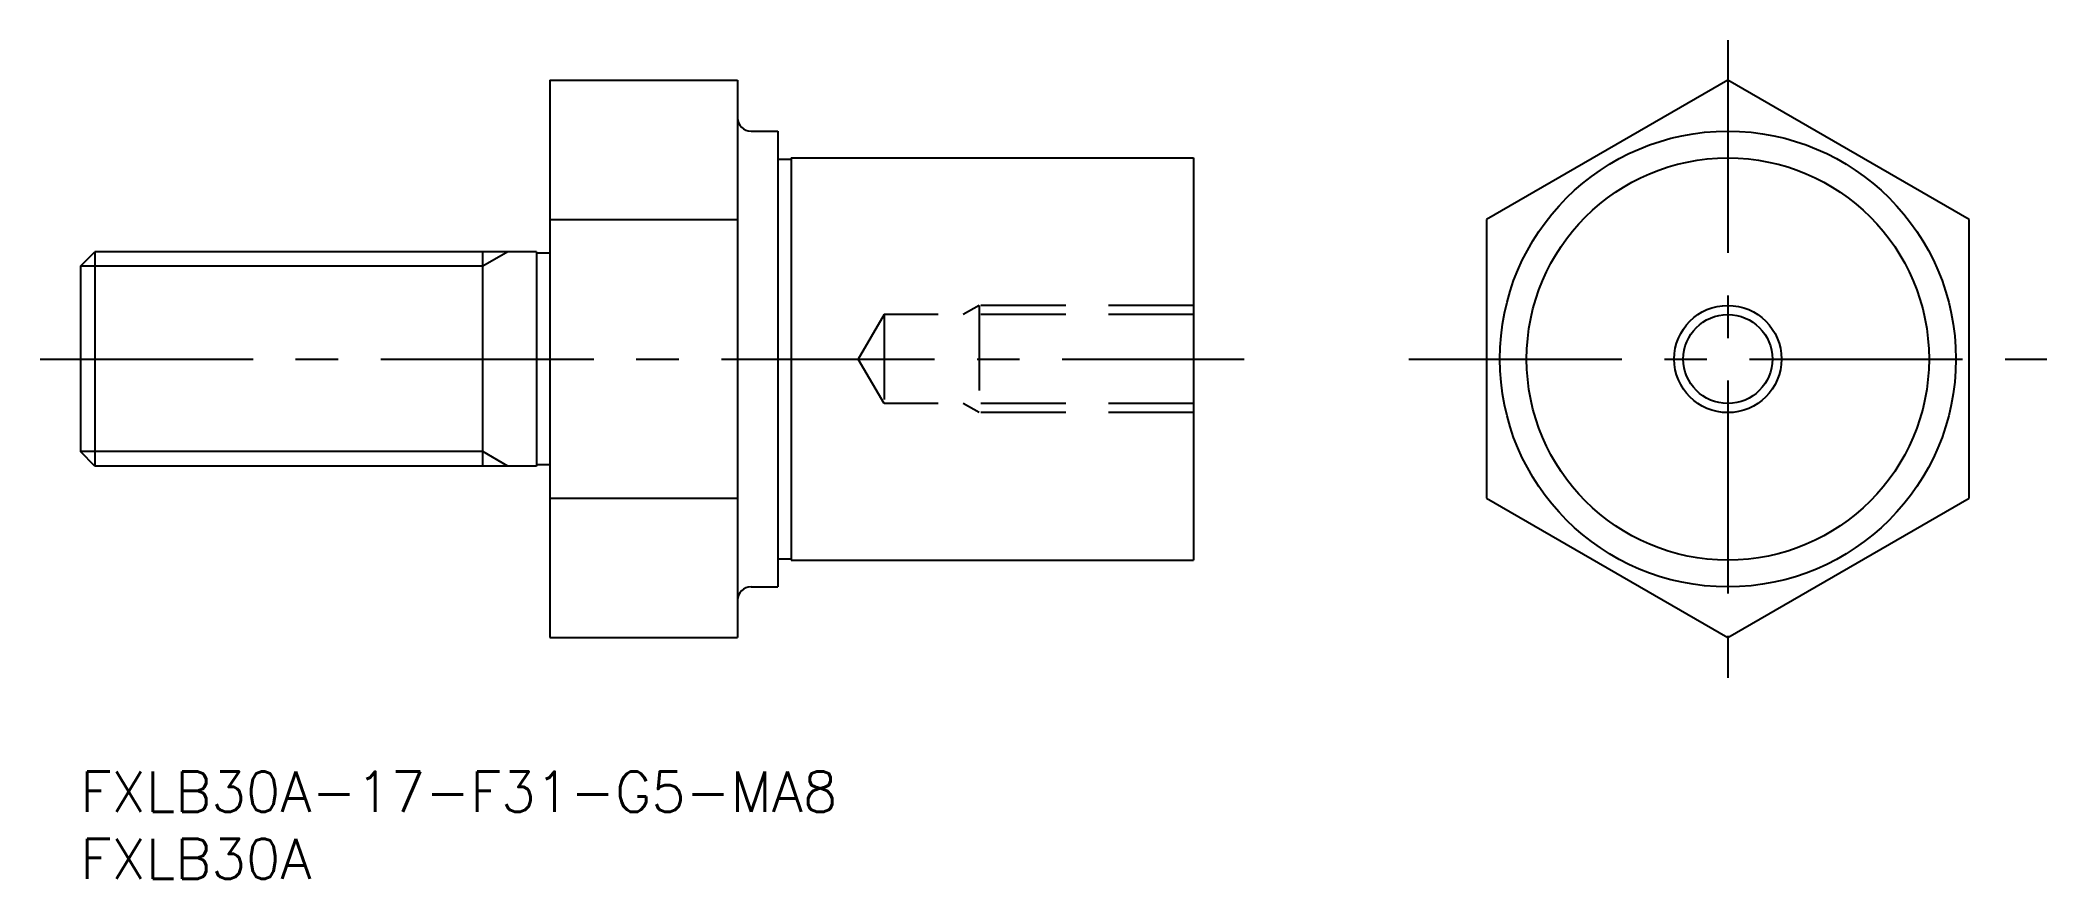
# Model space of a CAD drawing. Extents: x -3 to 147, y -8 to 55.
import ezdxf

# ---------------------------------------------------------------- set-up
doc = ezdxf.new("R2010")
doc.units = 0
doc.header["$LTSCALE"] = 0.5
doc.linetypes.add('CENTER', pattern=[50.8, 31.75, -6.35, 6.35, -6.35])
doc.linetypes.add('DASHED', pattern=[19.05, 12.7, -6.35])
for name, color, linetype in [('MSM_CENTER', 1, 'CENTER'), ('MSM_CONTINUOUS', 7, 'CONTINUOUS'), ('MSM_DASHED', 4, 'DASHED'), ('MSM_NARROW', 5, 'CONTINUOUS'), ('MSM_PART_NUMBER', 7, 'CONTINUOUS')]:
    doc.layers.add(name, color=color, linetype=linetype)
doc.styles.get("Standard").update_dxf_attribs({"font": 'txt.shx', "height": 3, "bigfont": 'bigfont.shx'})

# ---------------------------------------------------------------- blocks, each defined once
blk = doc.blocks.new('*U12')
at = {"layer": 'MSM_PART_NUMBER'}
blk.add_text('FXLB30A-17-F31-G5-MA8', height=3, dxfattribs=at).set_placement((0, -3))
blk = doc.blocks.new('*U13')
at = {"layer": 'MSM_PART_NUMBER'}
blk.add_text('FXLB30A', height=3, dxfattribs=at).set_placement((0, -8))

msp = doc.modelspace()

# ---------------------------------------------------------------- linework, layer by layer
at = {"layer": 'MSM_CENTER'}
for p, q in [((122.83, 54.57), (122.83, 7)), ((-3, 30.78), (86.77, 30.78)), ((99.05, 30.78), (146.62, 30.78))]:
    msp.add_line(p, q, dxfattribs=at)
at = {"layer": 'MSM_CONTINUOUS'}
for p, q in [((35, 51.57), (35, 10)), ((35, 51.57), (49, 51.57)), ((49, 51.57), (49, 10)), ((122.83, 51.57), (104.83, 41.18)), ((140.83, 41.18), (122.83, 51.57)), ((50, 47.78), (52, 47.78)), ((52, 47.78), (52, 13.78)), ((52, 45.68), (53, 45.68)), ((53, 45.78), (83, 45.78)), ((53, 45.78), (53, 15.78)), ((83, 45.78), (83, 15.78)), ((35, 41.18), (49, 41.18)), ((104.83, 41.18), (104.83, 20.39)), ((140.83, 20.39), (140.83, 41.18)), ((0, 37.7), (1.08, 38.78)), ((0, 37.7), (0, 23.87)), ((34, 38.78), (1.08, 38.78)), ((1.08, 38.78), (1.08, 22.78)), ((30, 22.78), (30, 38.78)), ((34, 38.78), (34, 22.78)), ((35, 38.68), (34, 38.68)), ((1.08, 22.78), (0, 23.87)), ((34, 22.78), (1.08, 22.78)), ((35, 22.88), (34, 22.88)), ((35, 20.39), (49, 20.39)), ((104.83, 20.39), (122.83, 10)), ((122.83, 10), (140.83, 20.39)), ((52, 15.88), (53, 15.88)), ((53, 15.78), (83, 15.78)), ((50, 13.78), (52, 13.78)), ((35, 10), (49, 10))]:
    msp.add_line(p, q, dxfattribs=at)
for radius in [17, 15, 3.32]:
    msp.add_circle((122.83, 30.78), radius, dxfattribs=at)
for centre, start, end in [((50, 48.78), 180, 270), ((50, 12.78), 90, 180)]:
    msp.add_arc(centre, 1, start, end, dxfattribs=at)
at = {"layer": 'MSM_DASHED'}
for p, q in [((67, 34.78), (65.83, 34.11)), ((67, 34.78), (67, 26.78)), ((83, 34.78), (67, 34.78)), ((59.92, 34.11), (58, 30.78)), ((59.92, 34.11), (59.92, 27.46)), ((83, 34.11), (59.92, 34.11)), ((59.92, 27.46), (58, 30.78)), ((83, 27.46), (59.92, 27.46)), ((67, 26.78), (65.83, 27.46)), ((83, 26.78), (67, 26.78))]:
    msp.add_line(p, q, dxfattribs=at)
at = {"layer": 'MSM_NARROW'}
for p, q in [((30, 37.7), (0, 37.7)), ((31.87, 38.78), (30, 37.7)), ((30, 23.87), (0, 23.87)), ((31.87, 22.78), (30, 23.87))]:
    msp.add_line(p, q, dxfattribs=at)
msp.add_circle((122.83, 30.78), 4, dxfattribs=at)

# ---------------------------------------------------------------- block references
at = {"layer": 'MSM_CONTINUOUS'}
for name in ['*U12', '*U13']:
    msp.add_blockref(name, (0, 0), dxfattribs=at)

doc.saveas('drawing.dxf')
